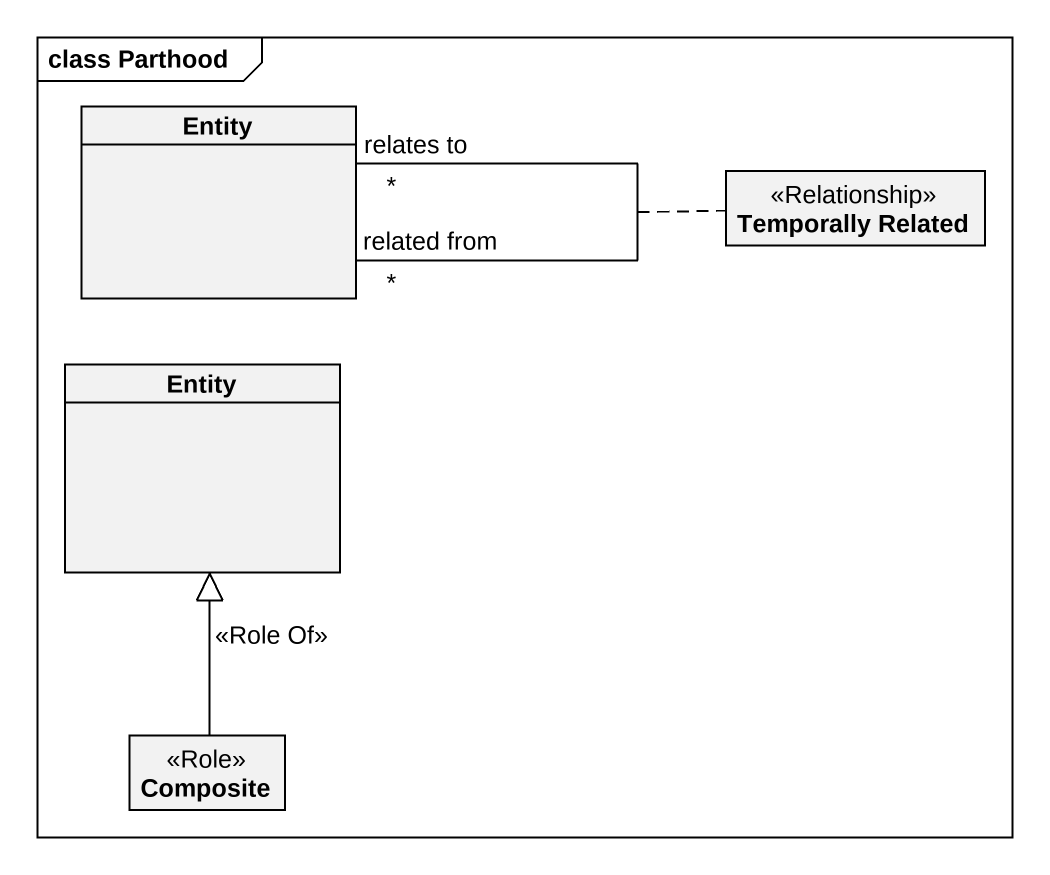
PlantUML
@startuml
mainframe class Parthood
hide circle
hide empty members
class "Entity" as Entity_
class "Temporally Related" as Temporally_Related <<Relationship>>
class "Entity" as Entity__2
class Composite <<Role>>
Entity_ "related from\n*" -- "relates to\n*" Entity_
(Entity_, Entity_) .. Temporally_Related
Composite -up-|> Entity__2 : <<Role Of>>
@enduml
